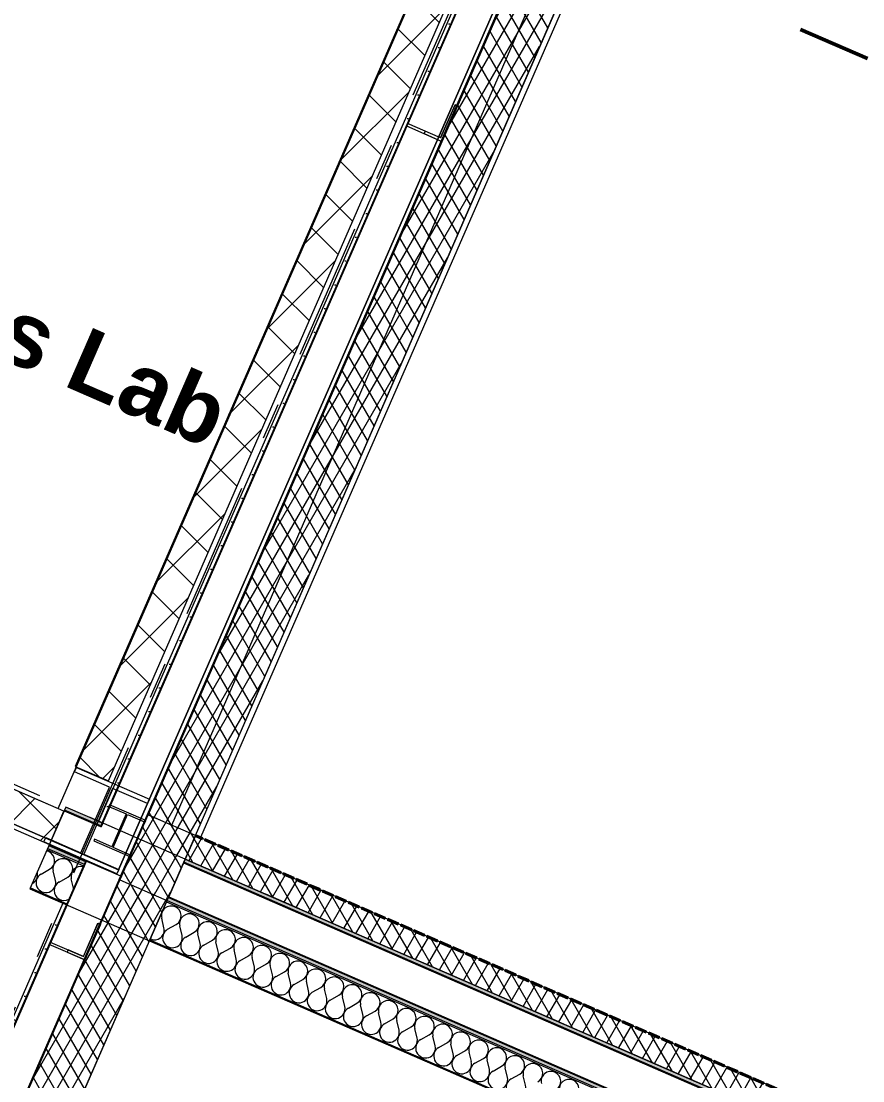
# Model space of a CAD drawing. Header units: millimetres. Extents: x -50172 to 312111, y -142074 to 4572.
# Drawn here: x -4724 to -1473, y -47311 to -43215 of the extents above; entities that cross this region are included whole.
import ezdxf
from ezdxf.enums import TextEntityAlignment as Align

# ---------------------------------------------------------------- set-up
doc = ezdxf.new("R2010")
doc.units = ezdxf.units.MM
doc.header["$MEASUREMENT"] = 0
for name, pattern in [('Dashed', [564.444447, 282.222223, -282.222223]), ('Dot & Dashed', [670.277762, 352.777767, -176.388884, 0, -141.111112]), ('Double Dashed', [1093.611073, 529.166651, -211.666656, 141.111112, -211.666656]), ('Hidden Line', [55, 45, -10])]:
    doc.linetypes.add(name, pattern=pattern)
for name, color, linetype in [('A-20-M_Floor_Slab', 7, 'Continuous'), ('A-25-M_Curtain_Wall', 7, 'Continuous'), ('A-25-M_Wall_Ext', 7, 'Continuous'), ('A-25-M_Wall_Int', 7, 'Continuous'), ('COLUMN.IFC Import', 7, 'Continuous'), ('New_A-15-MG_Structural_Grid_Phase_2', 7, 'Continuous'), ('New_A-20-M_Floor_Slab', 7, 'Continuous'), ('New_A-25-M_Wall_Ext', 7, 'Continuous'), ('New_A-25-M_Wall_Int', 7, 'Continuous'), ('New_A-35-M_FFE-Zone', 7, 'Continuous')]:
    doc.layers.add(name, color=color, linetype=linetype)
for name, color, linetype, lineweight, true_color in [('A-20-M_Floor_Slab_Pen_No__107', 7, 'Continuous', 15, 0xa6a6a6), ('A-25-M_Curtain_Wall_Pen_No__69', 7, 'Continuous', 20, 0x606060), ('A-25-M_Wall_Int_Pen_No__107', 7, 'Continuous', 15, 0xa6a6a6), ('New_A-15-MG_Structural_Grid_Phase_2_Pen_No__222', 7, 'Continuous', 13, 0x65af33), ('New_A-25-M_Wall_Ext_Pen_No__107', 7, 'Continuous', 15, 0xa6a6a6), ('New_A-25-M_Wall_Int_Pen_No__107', 7, 'Continuous', 15, 0xa6a6a6), ('New_A-35-M_FFE-Zone_Pen_No__74', 7, 'Continuous', 20, 0x606060)]:
    doc.layers.add(name, color=color, linetype=linetype, lineweight=lineweight, true_color=true_color)
for name, color, linetype, lineweight in [('A-20-M_Floor_Slab_Pen_No__193', 7, 'Continuous', 18), ('A-20-M_Floor_Slab_Pen_No__195', 7, 'Continuous', 35), ('A-20-M_Floor_Slab_Pen_No__4', 7, 'Continuous', 20), ('A-20-M_Floor_Slab_Pen_No__89', 8, 'Continuous', 20), ('A-25-M_Curtain_Wall_Pen_No__90', 8, 'Continuous', 20), ('A-25-M_Wall_Ext_Pen_No__87', 8, 'Continuous', 20), ('A-25-M_Wall_Int_Pen_No__1', 7, 'Continuous', 13), ('COLUMN.IFC Import_Pen_No__2', 8, 'Continuous', 15), ('New_A-20-M_Floor_Slab_Pen_No__89', 8, 'Continuous', 20), ('New_A-20-M_Roof_Accessory_Pen_No__156', 5, 'Continuous', 50), ('New_A-25-M_Wall_Ext_Pen_No__1', 7, 'Continuous', 13), ('New_A-25-M_Wall_Int_Pen_No__1', 7, 'Continuous', 13), ('New_ArchiCAD Zone Stamps_Pen_No__9', 7, 'Continuous', 13)]:
    doc.layers.add(name, color=color, linetype=linetype, lineweight=lineweight)
doc.styles.add('GENERATED_STYLE_1', font='')
doc.styles.add('GENERATED_STYLE_3', font='')
doc.styles.add('GENERATED_STYLE_4', font='')
doc.styles.get('GENERATED_STYLE_1').set_extended_font_data('Arial', bold=True)
doc.styles.get('GENERATED_STYLE_3').set_extended_font_data('Arial')
doc.styles.get('GENERATED_STYLE_4').set_extended_font_data('Swis721 BT')
pattern_1 = [(0, (0, 0), (0, 173.2051), [0, -100]), (0, (50, 86.6), (0, 173.2051), [0, -100])]
pattern_2 = [(66.4404, (0, 0), (-158.76755, 69.2305), [0, -100]), (66.4404, (-59.4, 80.45), (-158.76755, 69.2305), [0, -100])]
pattern_3 = [(60, (0, 0), (-43.30127, 25), []), (120, (0, 0), (43.30127, 25), [])]
pattern_4 = [(45, (0, 0), (-91.92388, 91.92388), []), (135, (0, 0), (91.92388, 91.92388), [])]

# ---------------------------------------------------------------- blocks, each defined once
blk = doc.blocks.new('Renewable Energy Systems Lab_INB 4101_5_1', base_point=(-6857.6, -44546.4))
at = {"layer": 'New_A-35-M_FFE-Zone_Pen_No__74', "linetype": 'Continuous'}
for p, q in [((-4581.4, -46259.1), (-3168.1, -43018.1)), ((-11453.4, -43262.6), (-4581.4, -46259.1))]:
    blk.add_line(p, q, dxfattribs=at)
at = {"layer": 'New_ArchiCAD Zone Stamps_Pen_No__9'}
for tag, height, style, p in [('ROOM_NAME', 250, 'GENERATED_STYLE_1', (-8808.7, -42499.1)), ('zoneNameLine2', 250, 'GENERATED_STYLE_1', (-8997.1, -42931.3)), ('ROOM_NUMBER', 200, 'GENERATED_STYLE_3', (-9185.5, -43352)), ('measuredAreaCode', 200, 'GENERATED_STYLE_3', (-9342.6, -43712.1)), ('DUMMY_649', 200, 'GENERATED_STYLE_3', (-9035.2, -43846.1)), ('DUMMY_650', 200, 'GENERATED_STYLE_3', (-8545.8, -44059.5)), ('DUMMY_651', 133.3, 'GENERATED_STYLE_3', (-8266.5, -44166.1))]:
    blk.add_attdef(tag, text='', height=height, rotation=336.4404, dxfattribs=dict(at, style=style)).set_placement(p, align=Align.TOP_LEFT)
blk = doc.blocks.new('Slab_2_1', base_point=(22220.5, -31567.4))
at = {"layer": 'A-20-M_Floor_Slab_Pen_No__89', "linetype": 'Continuous', "flags": 128}
blk.add_lwpolyline([(22220.5, -31567.4), (1807.4, -22666.3), (1702.5, -22906.9), (21875, -31703.1), (12362.1, -53519.2), (-4050.1, -46362.7), (-4155, -46603.2), (12497.8, -53864.7)], close=True, dxfattribs=at)
blk = doc.blocks.new('Slab_3_1', base_point=(-14595.6, -44497.2))
at = {"layer": 'New_A-20-M_Floor_Slab_Pen_No__89', "linetype": 'Continuous', "flags": 128}
blk.add_lwpolyline([(-14595.6, -44497.2), (-12167.2, -38928.1), (-2823.7, -43002.3), (-4347.2, -46496.1), (-7165.6, -45267.1), (-8432.7, -48173), (-5614.3, -49402), (-6924.1, -52405.9), (-11390.4, -50458.4), (-9718.4, -46623.9)], close=True, dxfattribs=at)
blk = doc.blocks.new('Slab_4_1', base_point=(-18497, -42796))
at = {"layer": 'A-20-M_Floor_Slab_Pen_No__89', "linetype": 'Continuous', "flags": 128}
blk.add_lwpolyline([(-18497, -42796), (-18904.1, -43729.6), (-15247.7, -45324), (-14840.6, -44390.4), (-9718.4, -46623.9), (-11390.4, -50458.4), (-6924.1, -52405.9), (-5614.3, -49402), (-8432.7, -48173), (-7165.6, -45267.1), (-4347.2, -46496.1), (-2823.7, -43002.3), (-16068.6, -37226.9)], close=True, dxfattribs=at)
blk = doc.blocks.new('*X82')
at = {"layer": 'New_A-25-M_Wall_Ext_Pen_No__107', "linetype": 'Continuous'}
for p, q in [((-4661, -46506.2), (-4661.4, -46504.5)), ((-4647, -46512.3), (-4613.9, -46493.5)), ((-4591.2, -46536.7), (-4599.9, -46499.6)), ((-4577.2, -46542.8), (-4544.1, -46524)), ((-4521.3, -46567.1), (-4530.1, -46530.1))]:
    blk.add_line(p, q, dxfattribs=at)
for centre, start, end in [((-4632.7, -46460.4), 66.4404, 79.6121), ((-4632.7, -46460.4), 299.5705, 66.4404), ((-4562.9, -46490.9), 66.4404, 193.3103), ((-4562.9, -46490.9), 299.5705, 66.4404), ((-4493, -46521.3), 77.6593, 193.3103), ((-4698.1, -46515), 296.9859, 13.3103), ((-4628.2, -46545.5), 119.5705, 13.3103), ((-4558.4, -46575.9), 119.5705, 300.0934), ((-4558.4, -46575.9), 12.7874, 13.3103)]:
    blk.add_arc(centre, 38.1, start, end, dxfattribs=at)
blk = doc.blocks.new('*X83')
at = {"layer": 'New_A-25-M_Wall_Ext_Pen_No__107', "linetype": 'Continuous'}
for p, q in [((-4172.1, -46719.4), (-4180.9, -46682.3)), ((-4158.1, -46725.5), (-4125, -46706.7)), ((-4102.3, -46749.9), (-4111, -46712.8)), ((-4088.3, -46756), (-4055.2, -46737.2)), ((-4032.4, -46780.3), (-4041.2, -46743.3)), ((-4018.5, -46786.4), (-3985.3, -46767.6)), ((-3962.6, -46810.8), (-3971.4, -46773.7)), ((-3948.6, -46816.9), (-3915.5, -46798.1)), ((-3892.8, -46841.2), (-3901.5, -46804.2)), ((-3878.8, -46847.3), (-3845.7, -46828.5)), ((-3822.9, -46871.7), (-3831.7, -46834.6)), ((-3809, -46877.8), (-3775.8, -46859)), ((-3753.1, -46902.1), (-3761.8, -46865.1)), ((-3739.1, -46908.2), (-3706, -46889.4)), ((-3683.2, -46932.6), (-3692, -46895.5)), ((-3669.3, -46938.7), (-3636.1, -46919.9)), ((-3613.4, -46963), (-3622.2, -46926)), ((-3599.4, -46969.1), (-3566.3, -46950.3)), ((-3543.6, -46993.5), (-3552.3, -46956.4)), ((-3529.6, -46999.6), (-3496.5, -46980.8)), ((-3473.7, -47024), (-3482.5, -46986.9)), ((-3459.8, -47030), (-3426.6, -47011.2)), ((-3403.9, -47054.4), (-3412.7, -47017.3)), ((-3389.9, -47060.5), (-3356.8, -47041.7)), ((-3334, -47084.9), (-3342.8, -47047.8)), ((-3320.1, -47091), (-3286.9, -47072.2)), ((-3264.2, -47115.3), (-3273, -47078.2)), ((-3250.2, -47121.4), (-3217.1, -47102.6)), ((-3194.4, -47145.8), (-3203.1, -47108.7)), ((-3180.4, -47151.9), (-3147.3, -47133.1)), ((-3124.5, -47176.2), (-3133.3, -47139.1)), ((-3110.6, -47182.3), (-3077.4, -47163.5)), ((-3054.7, -47206.7), (-3063.5, -47169.6)), ((-3040.7, -47212.8), (-3007.6, -47194)), ((-2984.8, -47237.1), (-2993.6, -47200.1)), ((-2970.9, -47243.2), (-2937.7, -47224.4)), ((-2915, -47267.6), (-2923.8, -47230.5)), ((-2901, -47273.7), (-2867.9, -47254.9)), ((-2845.2, -47298), (-2853.9, -47261)), ((-2831.2, -47304.1), (-2798.1, -47285.3)), ((-2775.3, -47328.5), (-2784.1, -47291.4))]:
    blk.add_line(p, q, dxfattribs=at)
for centre, start, end in [((-4143.8, -46673.6), 66.4404, 193.3103), ((-4143.8, -46673.6), 299.5705, 66.4404), ((-4213.7, -46643.1), 329.6291, 343.2517), ((-4074, -46704), 66.4404, 193.3103), ((-4074, -46704), 299.5705, 66.4404), ((-4209.2, -46728.2), 246.036, 13.3103), ((-4139.3, -46758.6), 119.5705, 13.3103), ((-4004.1, -46734.5), 66.4404, 193.3103), ((-4004.1, -46734.5), 299.5705, 66.4404), ((-3934.3, -46764.9), 66.4404, 193.3103), ((-3934.3, -46764.9), 299.5705, 66.4404), ((-4069.5, -46789.1), 119.5705, 13.3103), ((-3864.5, -46795.4), 66.4404, 193.3103), ((-3864.5, -46795.4), 299.5705, 66.4404), ((-3999.7, -46819.5), 119.5705, 13.3103), ((-3794.6, -46825.8), 66.4404, 193.3103), ((-3794.6, -46825.8), 299.5705, 66.4404), ((-3929.8, -46850), 119.5705, 13.3103), ((-3860, -46880.5), 119.5705, 13.3103), ((-3724.8, -46856.3), 66.4404, 193.3103), ((-3724.8, -46856.3), 299.5705, 66.4404), ((-3654.9, -46886.7), 66.4404, 193.3103), ((-3654.9, -46886.7), 299.5705, 66.4404), ((-3790.2, -46910.9), 119.5705, 13.3103), ((-3585.1, -46917.2), 66.4404, 193.3103), ((-3585.1, -46917.2), 299.5705, 66.4404), ((-3720.3, -46941.4), 119.5705, 13.3103), ((-3515.3, -46947.7), 66.4404, 193.3103), ((-3515.3, -46947.7), 299.5705, 66.4404), ((-3650.5, -46971.8), 119.5705, 13.3103), ((-3580.6, -47002.3), 119.5705, 13.3103), ((-3445.4, -46978.1), 66.4404, 193.3103), ((-3445.4, -46978.1), 299.5705, 66.4404), ((-3375.6, -47008.6), 66.4404, 193.3103), ((-3375.6, -47008.6), 299.5705, 66.4404), ((-3510.8, -47032.7), 119.5705, 13.3103), ((-3305.7, -47039), 66.4404, 193.3103), ((-3305.7, -47039), 299.5705, 66.4404), ((-3441, -47063.2), 119.5705, 13.3103), ((-3235.9, -47069.5), 66.4404, 193.3103), ((-3235.9, -47069.5), 299.5705, 66.4404), ((-3371.1, -47093.6), 119.5705, 13.3103), ((-3301.3, -47124.1), 119.5705, 13.3103), ((-3166.1, -47099.9), 66.4404, 193.3103), ((-3166.1, -47099.9), 299.5705, 66.4404), ((-3096.2, -47130.4), 66.4404, 193.3103), ((-3096.2, -47130.4), 299.5705, 66.4404), ((-3231.4, -47154.5), 119.5705, 13.3103), ((-3026.4, -47160.8), 66.4404, 193.3103), ((-3026.4, -47160.8), 299.5705, 66.4404), ((-3161.6, -47185), 119.5705, 13.3103), ((-3091.8, -47215.4), 119.5705, 13.3103), ((-2956.5, -47191.3), 66.4404, 193.3103), ((-2956.5, -47191.3), 299.5705, 66.4404), ((-3021.9, -47245.9), 119.5705, 13.3103), ((-2886.7, -47221.7), 66.4404, 193.3103), ((-2886.7, -47221.7), 299.5705, 66.4404), ((-2816.9, -47252.2), 66.4404, 193.3103), ((-2816.9, -47252.2), 299.5705, 66.4404), ((-2952.1, -47276.4), 119.5705, 13.3103), ((-2747, -47282.6), 66.4404, 193.3103), ((-2747, -47282.6), 299.5705, 66.4404), ((-2882.2, -47306.8), 119.5705, 13.3103), ((-2812.4, -47337.3), 119.5705, 13.3103), ((-2677.2, -47313.1), 66.4404, 193.3103), ((-2677.2, -47313.1), 299.5705, 66.4404), ((-2607.3, -47343.6), 66.4404, 193.3103), ((-2607.3, -47343.6), 299.5705, 66.4404)]:
    blk.add_arc(centre, 38.1, start, end, dxfattribs=at)
blk = doc.blocks.new('Wall_4_1', base_point=(-4551.8, -46253.1))
at = {"layer": 'New_A-25-M_Wall_Ext_Pen_No__107', "linetype": 'Continuous', "lineweight": 0, "true_color": 0x535353}
for points in [[(-4415.9, -46325.9), (-4556.8, -46264.5), (-4557.9, -46267.3), (-4417.1, -46328.7)], [(-4408.2, -46315.7), (-4410.9, -46314.5), (-4415.9, -46325.9), (-4413.2, -46327.1)], [(-4413.2, -46327.1), (-4415.9, -46325.9), (-4417.1, -46328.7), (-4414.4, -46329.9)], [(-4474.7, -46460.7), (-4615.5, -46399.3), (-4616.7, -46402), (-4475.9, -46463.4)], [(-4279.6, -46388.6), (-4282.4, -46387.4), (-4339.9, -46519.4), (-4337.2, -46520.6)], [(-4278.4, -46385.9), (-4281.2, -46384.7), (-4282.4, -46387.4), (-4279.6, -46388.6)], [(-4273.4, -46374.4), (-4276.2, -46373.2), (-4281.2, -46384.7), (-4278.4, -46385.9)], [(-4480.3, -46481.1), (-4483.1, -46479.9), (-4547, -46626.6), (-4544.3, -46627.8)], [(-4477.9, -46475.6), (-4480.7, -46474.4), (-4483.1, -46479.9), (-4480.3, -46481.1)], [(-4473.1, -46464.6), (-4475.9, -46463.4), (-4480.7, -46474.4), (-4477.9, -46475.6)], [(-4471.9, -46461.9), (-4474.7, -46460.7), (-4475.9, -46463.4), (-4473.1, -46464.6)], [(-4096.3, -46468.6), (1097.9, -48733.5), (1099.1, -48730.7), (-4095.1, -46465.8)], [(-4338.4, -46523.4), (-4341.1, -46522.2), (-4345.9, -46533.2), (-4343.2, -46534.4)], [(-4337.2, -46520.6), (-4339.9, -46519.4), (-4341.1, -46522.2), (-4338.4, -46523.4)], [(-4345.6, -46539.9), (-4348.3, -46538.7), (-4412.3, -46685.4), (-4409.5, -46686.6)], [(-4343.2, -46534.4), (-4345.9, -46533.2), (-4348.3, -46538.7), (-4345.6, -46539.9)], [(-4155, -46603.3), (1039.1, -48868.2), (1040.3, -48865.5), (-4153.8, -46600.6)], [(-4544.3, -46627.8), (-4547, -46626.6), (-4548.8, -46630.7), (-4546.1, -46631.9)], [(-4409.5, -46686.6), (-4412.3, -46685.4), (-4414.1, -46689.5), (-4411.3, -46690.7)]]:
    blk.add_hatch(color=251, dxfattribs=at).paths.add_polyline_path(points)
at = {"layer": 'New_A-25-M_Wall_Ext_Pen_No__107', "linetype": 'Continuous'}
for points in [[(-4410.9, -46314.5), (-4551.8, -46253.1), (-4556.8, -46264.5), (-4415.9, -46325.9)], [(-4475.9, -46463.4), (-4616.7, -46402), (-4621.5, -46413), (-4480.7, -46474.4)], [(-4279.2, -46388.8), (-4279.6, -46388.6), (-4337.2, -46520.6), (-4336.7, -46520.8)], [(-4278, -46386.1), (-4278.4, -46385.9), (-4279.6, -46388.6), (-4279.2, -46388.8)], [(-4273, -46374.6), (-4273.4, -46374.4), (-4278.4, -46385.9), (-4278, -46386.1)], [(-4096.3, -46468.6), (-4096.9, -46468.3), (-4154.5, -46600.3), (-4153.8, -46600.6)], [(-4095.1, -46465.8), (-4095.7, -46465.6), (-4096.9, -46468.3), (-4096.3, -46468.6)], [(-4090.1, -46454.4), (-4090.7, -46454.1), (-4095.7, -46465.6), (-4095.1, -46465.8)], [(-4095.1, -46465.8), (1099.1, -48730.7), (1104.1, -48719.3), (-4090.1, -46454.4)], [(-4337.9, -46523.6), (-4338.4, -46523.4), (-4343.2, -46534.4), (-4342.7, -46534.6)], [(-4336.7, -46520.8), (-4337.2, -46520.6), (-4338.4, -46523.4), (-4337.9, -46523.6)], [(-4345.1, -46540.1), (-4345.6, -46539.9), (-4409.5, -46686.6), (-4409.1, -46686.8)], [(-4342.7, -46534.6), (-4343.2, -46534.4), (-4345.6, -46539.9), (-4345.1, -46540.1)], [(-4155, -46603.3), (-4155.7, -46603), (-4160.5, -46614), (-4159.8, -46614.3)], [(-4159.8, -46614.3), (1034.3, -48879.2), (1039.1, -48868.2), (-4155, -46603.3)], [(-4153.8, -46600.6), (-4154.5, -46600.3), (-4155.7, -46603), (-4155, -46603.3)], [(-4162.2, -46619.8), (-4162.9, -46619.5), (-4226.8, -46766.2), (-4226.2, -46766.5)], [(-4159.8, -46614.3), (-4160.5, -46614), (-4162.9, -46619.5), (-4162.2, -46619.8)], [(-4409.1, -46686.8), (-4409.5, -46686.6), (-4411.3, -46690.7), (-4410.9, -46690.9)], [(-4226.2, -46766.5), (-4226.8, -46766.2), (-4228.6, -46770.3), (-4228, -46770.6)]]:
    blk.add_hatch(color=256, dxfattribs=at).paths.add_polyline_path(points)
h = blk.add_hatch(dxfattribs=at)
h.set_pattern_fill('Batt_Insulation_0001', color=256, style=0, pattern_type=2)
h.set_pattern_definition(pattern_3)
h.paths.add_polyline_path([(-4096.9, -46468.3), (-4279.2, -46388.8), (-4336.7, -46520.8), (-4154.5, -46600.3)])
h = blk.add_hatch(dxfattribs=at)
h.set_pattern_fill('Batt_Insulation_0001', color=256, style=0, pattern_type=2)
h.set_pattern_definition(pattern_3)
h.paths.add_polyline_path([(-4095.7, -46465.6), (-4278, -46386.1), (-4279.2, -46388.8), (-4096.9, -46468.3)])
h = blk.add_hatch(dxfattribs=at)
h.set_pattern_fill('Batt_Insulation_0001', color=256, style=0, pattern_type=2)
h.set_pattern_definition(pattern_3)
h.paths.add_polyline_path([(-4090.7, -46454.1), (-4273, -46374.6), (-4278, -46386.1), (-4095.7, -46465.6)])
h = blk.add_hatch(dxfattribs=at)
h.set_pattern_fill('Batt_Insulation_0001', color=256, style=0, pattern_type=2)
h.set_pattern_definition(pattern_3)
h.paths.add_polyline_path([(-4155.7, -46603), (-4337.9, -46523.6), (-4342.7, -46534.6), (-4160.5, -46614)])
h = blk.add_hatch(dxfattribs=at)
h.set_pattern_fill('Batt_Insulation_0001', color=256, style=0, pattern_type=2)
h.set_pattern_definition(pattern_3)
h.paths.add_polyline_path([(-4154.5, -46600.3), (-4336.7, -46520.8), (-4337.9, -46523.6), (-4155.7, -46603)])
h = blk.add_hatch(dxfattribs=at)
h.set_pattern_fill('Plaster_0001', color=256, style=0, pattern_type=2)
h.set_pattern_definition(pattern_1)
h.paths.add_polyline_path([(-4560.8, -46620.6), (-4687.9, -46565.2), (-4689.7, -46569.3), (-4562.6, -46624.7)])
h = blk.add_hatch(dxfattribs=at)
h.set_pattern_fill('Batt_Insulation_0001', color=256, style=0, pattern_type=2)
h.set_pattern_definition(pattern_3)
h.paths.add_polyline_path([(-4162.9, -46619.5), (-4345.1, -46540.1), (-4409.1, -46686.8), (-4226.8, -46766.2)])
h = blk.add_hatch(dxfattribs=at)
h.set_pattern_fill('Batt_Insulation_0001', color=256, style=0, pattern_type=2)
h.set_pattern_definition(pattern_3)
h.paths.add_polyline_path([(-4160.5, -46614), (-4342.7, -46534.6), (-4345.1, -46540.1), (-4162.9, -46619.5)])
h = blk.add_hatch(dxfattribs=at)
h.set_pattern_fill('Plaster_0001', color=256, style=0, pattern_type=2)
h.set_pattern_definition(pattern_2)
h.paths.add_polyline_path([(-4547, -46626.6), (-4560.8, -46620.6), (-4562.6, -46624.7), (-4548.8, -46630.7)])
h = blk.add_hatch(dxfattribs=at)
h.set_pattern_fill('Batt_Insulation_0001', color=256, style=0, pattern_type=2)
h.set_pattern_definition(pattern_3)
h.paths.add_polyline_path([(-4226.8, -46766.2), (-4409.1, -46686.8), (-4410.9, -46690.9), (-4228.6, -46770.3)])
h = blk.add_hatch(dxfattribs=at)
h.set_pattern_fill('Plaster_0001', color=256, style=0, pattern_type=2)
h.set_pattern_definition(pattern_1)
h.paths.add_polyline_path([(-4228, -46770.6), (966.2, -49035.5), (968, -49031.4), (-4226.2, -46766.5)])
at = {"layer": 'New_A-25-M_Wall_Ext_Pen_No__1', "linetype": 'Continuous'}
for p, q in [((-4557.9, -46267.3), (-4417.1, -46328.7)), ((-4415.9, -46325.9), (-4556.8, -46264.5)), ((-4410.9, -46314.5), (-4415.9, -46325.9)), ((-4408.2, -46315.7), (-4413.2, -46327.1)), ((-4417.1, -46328.7), (-4414.4, -46329.9)), ((-4413.2, -46327.1), (-4414.4, -46329.9)), ((-4616.7, -46402), (-4475.9, -46463.4)), ((-4615.5, -46399.3), (-4471.9, -46461.9)), ((-4282.4, -46387.4), (-4339.9, -46519.4)), ((-4279.6, -46388.6), (-4337.2, -46520.6)), ((-4279.2, -46388.8), (-4336.7, -46520.8)), ((-4281.2, -46384.7), (-4282.4, -46387.4)), ((-4276.2, -46373.2), (-4281.2, -46384.7)), ((-4278.4, -46385.9), (-4279.6, -46388.6)), ((-4278, -46386.1), (-4279.2, -46388.8)), ((-4273.4, -46374.4), (-4278.4, -46385.9)), ((-4273, -46374.6), (-4278, -46386.1)), ((-4623.9, -46418.5), (-4483.1, -46479.9)), ((-4621.5, -46413), (-4480.7, -46474.4)), ((-4483.1, -46479.9), (-4547, -46626.6)), ((-4480.3, -46481.1), (-4544.3, -46627.8)), ((-4480.7, -46474.4), (-4483.1, -46479.9)), ((-4475.9, -46463.4), (-4480.7, -46474.4)), ((-4477.9, -46475.6), (-4480.3, -46481.1)), ((-4473.1, -46464.6), (-4477.9, -46475.6)), ((-4471.9, -46461.9), (-4473.1, -46464.6)), ((-4471.9, -46461.9), (-4339.9, -46519.4)), ((-4096.9, -46468.3), (-4154.5, -46600.3)), ((-4153.8, -46600.6), (-4096.3, -46468.6)), ((-4095.7, -46465.6), (-4096.9, -46468.3)), ((-4096.3, -46468.6), (-4095.1, -46465.8)), ((-4096.3, -46468.6), (1097.9, -48733.5)), ((-4090.7, -46454.1), (-4095.7, -46465.6)), ((-4095.1, -46465.8), (-4090.1, -46454.4)), ((1099.1, -48730.7), (-4095.1, -46465.8)), ((-4341.1, -46522.2), (-4345.9, -46533.2)), ((-4338.4, -46523.4), (-4343.2, -46534.4)), ((-4337.9, -46523.6), (-4342.7, -46534.6)), ((-4341.1, -46522.2), (-4338.4, -46523.4)), ((-4337.2, -46520.6), (-4338.4, -46523.4)), ((-4338.4, -46523.4), (-4337.9, -46523.6)), ((-4336.7, -46520.8), (-4337.9, -46523.6)), ((-4687.9, -46565.2), (-4547, -46626.6)), ((-4348.3, -46538.7), (-4412.3, -46685.4)), ((-4345.6, -46539.9), (-4409.5, -46686.6)), ((-4345.1, -46540.1), (-4409.1, -46686.8)), ((-4345.9, -46533.2), (-4348.3, -46538.7)), ((-4343.2, -46534.4), (-4345.6, -46539.9)), ((-4342.7, -46534.6), (-4345.1, -46540.1)), ((-4342.7, -46534.6), (-4160.5, -46614)), ((-4155.7, -46603), (-4160.5, -46614)), ((-4159.8, -46614.3), (-4155, -46603.3)), ((-4154.5, -46600.3), (-4155.7, -46603)), ((-4155, -46603.3), (-4153.8, -46600.6)), ((-4155, -46603.3), (1039.1, -48868.2)), ((-4153.8, -46600.6), (1040.3, -48865.5)), ((-4560.8, -46620.6), (-4562.6, -46624.7)), ((-4547, -46626.6), (-4548.8, -46630.7)), ((-4544.3, -46627.8), (-4546.1, -46631.9)), ((-4162.9, -46619.5), (-4226.8, -46766.2)), ((-4226.2, -46766.5), (-4162.2, -46619.8)), ((-4160.5, -46614), (-4162.9, -46619.5)), ((-4162.2, -46619.8), (-4159.8, -46614.3)), ((-4162.2, -46619.8), (1031.9, -48884.7)), ((-4159.8, -46614.3), (1034.3, -48879.2)), ((-4412.3, -46685.4), (-4414.1, -46689.5)), ((-4409.5, -46686.6), (-4411.3, -46690.7)), ((-4409.1, -46686.8), (-4410.9, -46690.9)), ((-4226.8, -46766.2), (-4228.6, -46770.3)), ((-4228, -46770.6), (-4226.2, -46766.5)), ((-4226.2, -46766.5), (968, -49031.4))]:
    blk.add_line(p, q, dxfattribs=at)
at = {"layer": 'New_A-25-M_Wall_Ext_Pen_No__1', "linetype": 'Continuous', "flags": 128}
for points in [[(-4551.8, -46253.1), (-4689.7, -46569.3)], [(-4410.9, -46314.5), (-4551.8, -46253.1)], [(1104.1, -48719.3), (-4090.1, -46454.4)], [(-4689.7, -46569.3), (-4562.6, -46624.7)], [(-4228, -46770.6), (966.2, -49035.5)]]:
    blk.add_lwpolyline(points, dxfattribs=at)
at = {"layer": 'New_A-25-M_Wall_Ext', "color": 250, "lineweight": 50, "true_color": 0x2a2a2a}
for name in ['*X82', '*X83']:
    blk.add_blockref(name, (0, 0), dxfattribs=at)
blk = doc.blocks.new('Wall_25_1', base_point=(-4562.6, -46624.7))
at = {"layer": 'New_A-25-M_Wall_Ext_Pen_No__107', "linetype": 'Continuous'}
h = blk.add_hatch(dxfattribs=at)
h.set_pattern_fill('Batt_Insulation_0001', color=256, style=0, pattern_type=2)
h.set_pattern_definition(pattern_3)
h.paths.add_polyline_path([(-4090.7, -46454.1), (-2520.6, -42853.2), (-2782.3, -42956), (-4273, -46374.6)])
for points in [[(-4090.1, -46454.4), (-2519.7, -42852.9), (-2520.6, -42853.2), (-4090.7, -46454.1)], [(-4273, -46374.6), (-2782.3, -42956), (-2782.9, -42956.3), (-4273.4, -46374.4)]]:
    blk.add_hatch(color=256, dxfattribs=at).paths.add_polyline_path(points)
at = {"layer": 'New_A-25-M_Wall_Ext_Pen_No__107', "linetype": 'Continuous', "lineweight": 0, "true_color": 0x535353}
for points in [[(-4273.4, -46374.4), (-2782.9, -42956.3), (-2786.9, -42957.8), (-4276.2, -46373.2)], [(-4408.2, -46315.7), (-2976.4, -43032.3), (-2980.4, -43033.8), (-4410.9, -46314.5)]]:
    blk.add_hatch(color=251, dxfattribs=at).paths.add_polyline_path(points)
at = {"layer": 'New_A-25-M_Wall_Ext_Pen_No__107', "linetype": 'Continuous'}
h = blk.add_hatch(dxfattribs=at)
h.set_pattern_fill('Plaster_0001', color=256, style=0, pattern_type=2)
h.set_pattern_definition(pattern_2)
h.paths.add_polyline_path([(-4410.9, -46314.5), (-2980.4, -43033.8), (-3000.1, -43041.6), (-4424.7, -46308.5)])
at = {"layer": 'New_A-25-M_Wall_Ext_Pen_No__1', "linetype": 'Continuous'}
for p, q in [((-4090.7, -46454.1), (-2520.6, -42853.2)), ((-4276.2, -46373.2), (-2786.9, -42957.8)), ((-4273.4, -46374.4), (-2782.9, -42956.3)), ((-4273, -46374.6), (-2782.3, -42956)), ((-4410.9, -46314.5), (-2980.4, -43033.8)), ((-4408.2, -46315.7), (-2976.4, -43032.3)), ((-4424.7, -46308.5), (-4410.9, -46314.5))]:
    blk.add_line(p, q, dxfattribs=at)
at = {"layer": 'New_A-25-M_Wall_Ext_Pen_No__1', "linetype": 'Continuous', "flags": 128}
for points in [[(-4090.1, -46454.4), (-2519.7, -42852.9)], [(-3000.1, -43041.6), (-4424.7, -46308.5)], [(-4562.6, -46624.7), (-4228, -46770.6)]]:
    blk.add_lwpolyline(points, dxfattribs=at)
blk = doc.blocks.new('Wall_34_1', base_point=(-7107, -45157.8))
at = {"layer": 'New_A-25-M_Wall_Int_Pen_No__107', "linetype": 'Continuous'}
h = blk.add_hatch(dxfattribs=at)
h.set_pattern_fill('Concrete_Block_0001', color=256, style=0, pattern_type=2)
h.set_pattern_definition(pattern_4)
h.paths.add_polyline_path([(-7162.9, -45286.1), (-4614.7, -46397.3), (-4558.7, -46269), (-7120.7, -45151.8)])
at = {"layer": 'New_A-25-M_Wall_Int_Pen_No__1', "linetype": 'Continuous', "flags": 128}
for points in [[(-4558.7, -46269), (-7120.7, -45151.8)], [(-7162.9, -45286.1), (-4614.7, -46397.3)], [(-4614.7, -46397.3), (-4558.7, -46269)]]:
    blk.add_lwpolyline(points, dxfattribs=at)
blk = doc.blocks.new('Wall_52_1', base_point=(-3032, -43044.6))
at = {"layer": 'A-25-M_Wall_Int_Pen_No__107', "linetype": 'Continuous'}
h = blk.add_hatch(dxfattribs=at)
h.set_pattern_fill('Concrete_Block_0001', color=256, style=0, pattern_type=2)
h.set_pattern_definition(pattern_4)
h.paths.add_polyline_path([(-3216.3, -43117), (-4515.3, -46096), (-4387, -46152), (-3032, -43044.6)])
at = {"layer": 'A-25-M_Wall_Int_Pen_No__1', "linetype": 'Continuous', "flags": 128}
for points in [[(-4387, -46152), (-3032, -43044.6)], [(-3216.3, -43117), (-4515.3, -46096)], [(-4515.3, -46096), (-4387, -46152)]]:
    blk.add_lwpolyline(points, dxfattribs=at)
blk = doc.blocks.new('*X143')
at = {"layer": 'A-20-M_Floor_Slab_Pen_No__107', "linetype": 'Continuous'}
for points in [[(-3752.3, -46492.6), (-3902.3, -46427.2), (-3902.3, -46429.3), (-3752.3, -46494.7)], [(-3452.3, -46623.4), (-3602.3, -46558), (-3602.3, -46560.1), (-3452.3, -46625.6)], [(-3152.3, -46754.2), (-3302.3, -46688.8), (-3302.3, -46691), (-3152.3, -46756.4)], [(-2852.3, -46885), (-3002.3, -46819.6), (-3002.3, -46821.8), (-2852.3, -46887.2)], [(-2552.4, -47015.8), (-2702.4, -46950.4), (-2702.4, -46952.6), (-2552.4, -47018)], [(-2359.1, -47100.1), (-2402.4, -47081.2), (-2402.4, -47083.4), (-2364.1, -47100.1)], [(-2364.1, -47100.1), (-2252.4, -47148.8), (-2252.4, -47146.6), (-2359.1, -47100.1)], [(-2015.2, -47250.1), (-2102.4, -47212), (-2102.4, -47214.2), (-2020.2, -47250.1)], [(-2020.2, -47250.1), (-1952.4, -47279.6), (-1952.4, -47277.4), (-2015.2, -47250.1)]]:
    blk.add_hatch(color=256, dxfattribs=at).paths.add_polyline_path(points)
blk = doc.blocks.new('Wall_56_1', base_point=(-4384.7, -46216.8))
at = {"layer": 'A-20-M_Floor_Slab_Pen_No__107', "linetype": 'Continuous'}
h = blk.add_hatch(dxfattribs=at)
h.set_pattern_fill('Batt_Insulation_0001', color=256, style=0, pattern_type=2)
h.set_pattern_definition(pattern_3)
h.paths.add_polyline_path([(12363.1, -53521.9), (-4050.9, -46364.5), (-4090.1, -46454.4), (12413.8, -53650.9)])
at = {"layer": 'A-20-M_Floor_Slab_Pen_No__193', "linetype": 'Continuous', "flags": 128}
for points in [[(-4050.1, -46362.7), (-4050.9, -46364.5)], [(-4050.9, -46364.5), (-4090.1, -46454.4)]]:
    blk.add_lwpolyline(points, dxfattribs=at)
at = {"layer": 'A-20-M_Floor_Slab_Pen_No__195', "linetype": 'Hidden Line'}
blk.add_line((12363.1, -53521.9), (-4050.9, -46364.5), dxfattribs=at)
at = {"layer": 'A-20-M_Floor_Slab_Pen_No__195', "linetype": 'Hidden Line', "flags": 128}
blk.add_lwpolyline([(12362.1, -53519.2), (-4050.1, -46362.7)], dxfattribs=at)
at = {"layer": 'A-20-M_Floor_Slab_Pen_No__4', "linetype": 'Continuous', "flags": 128}
blk.add_lwpolyline([(-4090.1, -46454.4), (12413.8, -53650.9)], dxfattribs=at)
at = {"layer": 'A-20-M_Floor_Slab', "color": 250, "lineweight": 50, "true_color": 0x2a2a2a}
blk.add_blockref('*X143', (0, 0), dxfattribs=at)
blk = doc.blocks.new('Wall_61_1', base_point=(-4233.4, -46282.8))
at = {"layer": 'A-25-M_Wall_Ext_Pen_No__87', "linetype": 'Continuous', "flags": 128}
for points in [[(-4141.8, -46322.7), (-2651.1, -42904.1)], [(-2782.7, -42955.8), (-4233.4, -46282.8)], [(-4233.4, -46282.8), (-4231.6, -46283.6)], [(-4231.6, -46283.6), (-4141.8, -46322.7)]]:
    blk.add_lwpolyline(points, dxfattribs=at)
blk = doc.blocks.new('Discrete Accessory 1100')
at = {"layer": 'COLUMN.IFC Import_Pen_No__2', "linetype": 'Continuous'}
for p, q in [((76.1, 76.2), (-76.1, 76.2)), ((-76.1, 76.2), (-76.1, 69.4)), ((-76.1, 69.4), (-2.9, 69.4)), ((-2.9, 69.4), (-2.9, -69.4)), ((2.9, -69.4), (2.9, 69.4)), ((2.9, 69.4), (76.1, 69.4)), ((76.1, 69.4), (76.1, 76.2)), ((-2.9, -69.4), (-76.1, -69.4)), ((-76.1, -69.4), (-76.1, -76.2)), ((-76.1, -76.2), (76.1, -76.2)), ((76.1, -69.4), (2.9, -69.4)), ((76.1, -76.2), (76.1, -69.4))]:
    blk.add_line(p, q, dxfattribs=at)
blk = doc.blocks.new('Column 139')
at = {"layer": 'COLUMN.IFC Import_Pen_No__2', "linetype": 'Continuous'}
for p, q in [((-153.7, 157.25), (153.7, 157.25)), ((-153.7, 138.55), (-153.7, 157.25)), ((-6, 138.55), (-153.7, 138.55)), ((-6, -138.55), (-6, 138.55)), ((6, 138.55), (6, -138.55)), ((153.7, 138.55), (6, 138.55)), ((153.7, 157.25), (153.7, 138.55)), ((-153.7, -138.55), (-6, -138.55)), ((-153.7, -157.25), (-153.7, -138.55)), ((153.7, -157.25), (-153.7, -157.25)), ((6, -138.55), (153.7, -138.55)), ((153.7, -138.55), (153.7, -157.25))]:
    blk.add_line(p, q, dxfattribs=at)
blk = doc.blocks.new('Column 149')
at = {"layer": 'COLUMN.IFC Import_Pen_No__2', "linetype": 'Continuous'}
for p, q in [((65, -65), (65, 75)), ((65, 75), (75, 75)), ((75, 75), (75, -75)), ((-75, -75), (-75, -65)), ((-75, -65), (65, -65)), ((75, -75), (-75, -75))]:
    blk.add_line(p, q, dxfattribs=at)
blk = doc.blocks.new('Column 127')
at = {"layer": 'COLUMN.IFC Import_Pen_No__2', "linetype": 'Continuous'}
for p, q in [((75, 75), (65, 75)), ((65, 75), (65, -65)), ((75, -75), (75, 75)), ((65, -65), (-75, -65)), ((-75, -65), (-75, -75)), ((-75, -75), (75, -75))]:
    blk.add_line(p, q, dxfattribs=at)
blk = doc.blocks.new('Column 184')
at = {"layer": 'COLUMN.IFC Import_Pen_No__2', "linetype": 'Continuous'}
for p, q in [((27.5, -65), (27.5, 75)), ((27.5, 75), (27.5, 75)), ((27.5, 75), (37.5, 75)), ((37.5, 75), (37.5, -75)), ((-37.5, -65), (-37.5, -65)), ((-37.5, -65), (-37.5, -65)), ((27.5, -65), (-37.5, -65)), ((-37.5, -65), (-37.5, -75)), ((-37.5, -75), (37.5, -75))]:
    blk.add_line(p, q, dxfattribs=at)
blk = doc.blocks.new('Beam_4_1', base_point=(-2782.7, -42955.8))
at = {"layer": 'A-25-M_Curtain_Wall_Pen_No__69', "linetype": 'Dot & Dashed'}
blk.add_line((-2782.7, -42955.8), (-4233.4, -46282.8), dxfattribs=at)
at = {"layer": 'A-25-M_Curtain_Wall_Pen_No__90', "linetype": 'Continuous'}
for p, q in [((-2492.3, -42841.7), (-4031.2, -46371)), ((-2782.7, -42955.8), (-4233.4, -46282.8)), ((-4233.4, -46282.8), (-4031.2, -46371))]:
    blk.add_line(p, q, dxfattribs=at)
blk = doc.blocks.new('Wall_69_1', base_point=(-7000.2, -52214.9))
at = {"layer": 'New_A-25-M_Wall_Ext_Pen_No__107', "linetype": 'Continuous'}
h = blk.add_hatch(dxfattribs=at)
h.set_pattern_fill('Plaster_0001', color=256, style=0, pattern_type=2)
h.set_pattern_definition([(66.4404, (0, 0), (-158.76755, 69.2305), [0, -100]), (66.4404, (-59.4, 80.45), (-158.76755, 69.2305), [0, -100])])
h.paths.add_polyline_path([(-6992.4, -52234.7), (-4548.8, -46630.7), (-4562.6, -46624.7), (-7000.2, -52214.9)])
at = {"layer": 'New_A-25-M_Wall_Ext_Pen_No__107', "linetype": 'Continuous', "lineweight": 0, "true_color": 0x535353}
for points in [[(-6990.9, -52238.6), (-4546.1, -46631.9), (-4548.8, -46630.7), (-6992.4, -52234.7)], [(-6914.9, -52432.1), (-4411.3, -46690.7), (-4414.1, -46689.5), (-6916.4, -52428.2)]]:
    blk.add_hatch(color=251, dxfattribs=at).paths.add_polyline_path(points)
at = {"layer": 'New_A-25-M_Wall_Ext_Pen_No__107', "linetype": 'Continuous'}
for points in [[(-6914.6, -52432.8), (-4410.9, -46690.9), (-4411.3, -46690.7), (-6914.9, -52432.1)], [(-6811.5, -52695.4), (-4228, -46770.6), (-4228.6, -46770.3), (-6811.8, -52694.5)]]:
    blk.add_hatch(color=256, dxfattribs=at).paths.add_polyline_path(points)
h = blk.add_hatch(dxfattribs=at)
h.set_pattern_fill('Batt_Insulation_0001', color=256, style=0, pattern_type=2)
h.set_pattern_definition(pattern_3)
h.paths.add_polyline_path([(-6811.8, -52694.5), (-4228.6, -46770.3), (-4410.9, -46690.9), (-6914.6, -52432.8)])
at = {"layer": 'New_A-25-M_Wall_Ext_Pen_No__1', "linetype": 'Continuous'}
for p, q in [((-6992.4, -52234.7), (-4548.8, -46630.7)), ((-6990.9, -52238.6), (-4546.1, -46631.9)), ((-6916.4, -52428.2), (-4414.1, -46689.5)), ((-6914.9, -52432.1), (-4411.3, -46690.7)), ((-6914.6, -52432.8), (-4410.9, -46690.9)), ((-6811.8, -52694.5), (-4228.6, -46770.3))]:
    blk.add_line(p, q, dxfattribs=at)
at = {"layer": 'New_A-25-M_Wall_Ext_Pen_No__1', "linetype": 'Continuous', "flags": 128}
for points in [[(-4562.6, -46624.7), (-7000.2, -52214.9)], [(-6811.5, -52695.4), (-4228, -46770.6)]]:
    blk.add_lwpolyline(points, dxfattribs=at)
blk = doc.blocks.new('Standard grid marker_31')
at = {"layer": 'New_A-15-MG_Structural_Grid_Phase_2_Pen_No__222', "linetype": 'Double Dashed'}
blk.add_line((1316.9, 0), (57054.5, 0), dxfattribs=at)
at = {"layer": 'New_A-15-MG_Structural_Grid_Phase_2_Pen_No__222', "style": 'GENERATED_STYLE_4'}
for tag, p in [('AC_MarkerText_1_0', (-500, 43.4)), ('AC_MarkerText_1_1', (58871.4, 43.4))]:
    blk.add_attdef(tag, text='', height=350, rotation=180, dxfattribs=at).set_placement(p, align=Align.MIDDLE_CENTER)
blk = doc.blocks.new('Standard grid marker_43')
at = {"layer": 'New_A-15-MG_Structural_Grid_Phase_2_Pen_No__222', "linetype": 'Double Dashed'}
blk.add_line((1051.5, 0), (21061.3, 0), dxfattribs=at)
at = {"layer": 'New_A-15-MG_Structural_Grid_Phase_2_Pen_No__222', "style": 'GENERATED_STYLE_4'}
for tag, p in [('AC_MarkerText_1_0', (-500, 41.2)), ('AC_MarkerText_1_1', (22612.8, 41.2))]:
    blk.add_attdef(tag, text='', height=350, rotation=270, dxfattribs=at).set_placement(p, align=Align.MIDDLE_CENTER)

msp = doc.modelspace()

# ---------------------------------------------------------------- linework, layer by layer
at = {"layer": 'New_A-20-M_Roof_Accessory_Pen_No__156', "linetype": 'Dashed', "flags": 128}
msp.add_lwpolyline([(-31204.6, -30387.4), (13968.6, -50085.1)], dxfattribs=at)

# ---------------------------------------------------------------- block references
at = {"layer": 'A-20-M_Floor_Slab', "color": 8, "linetype": 'Continuous', "lineweight": 20}
for name, p in [('Slab_2_1', (22220.5, -31567.4)), ('Slab_4_1', (-18497, -42796))]:
    msp.add_blockref(name, p, dxfattribs=at)
at = {"layer": 'A-20-M_Floor_Slab', "color": 250, "lineweight": 50, "true_color": 0x2a2a2a}
msp.add_blockref('Wall_56_1', (-4384.7, -46216.8), dxfattribs=at)
at = {"layer": 'A-25-M_Curtain_Wall', "color": 8, "lineweight": 20}
msp.add_blockref('Beam_4_1', (-2782.7, -42955.8), dxfattribs=at)
at = {"layer": 'A-25-M_Wall_Ext', "color": 250, "lineweight": 50, "true_color": 0x2a2a2a}
msp.add_blockref('Wall_61_1', (-4233.4, -46282.8), dxfattribs=at)
at = {"layer": 'A-25-M_Wall_Int', "color": 250, "lineweight": 50, "true_color": 0x2a2a2a}
msp.add_blockref('Wall_52_1', (-3032, -43044.6), dxfattribs=at)
at = {"layer": 'COLUMN.IFC Import', "linetype": 'Continuous', "zscale": 1000}
for name, p, rotation in [('Column 127', (-3137.1, -43581.3), 336.4404115839877), ('Column 184', (-3102.6, -43596.3), 336.4404115843529), ('Column 139', (-4432.4, -46305.4), 336.4404115839877), ('Discrete Accessory 1100', (-4342.9, -46344.5), 336.4404115839877), ('Column 149', (-4516.5, -46745.3), 336.4404115839877), ('Column 184', (-4482.2, -46760.2), 336.4404115843529)]:
    msp.add_blockref(name, p, dxfattribs=dict(at, rotation=rotation))
at = {"layer": 'New_A-15-MG_Structural_Grid_Phase_2', "color": 8, "linetype": 'Continuous', "lineweight": 15, "zscale": 1000}
for name, p, rotation in [('Standard grid marker_31', (17283.6, -55774.3), 156.4404115839929), ('Standard grid marker_43', (-7563.3, -53486.5), 66.44041158399143)]:
    msp.add_blockref(name, p, dxfattribs=dict(at, rotation=rotation))
at = {"layer": 'New_A-20-M_Floor_Slab', "color": 8, "linetype": 'Continuous', "lineweight": 20}
msp.add_blockref('Slab_3_1', (-14595.6, -44497.2), dxfattribs=at)
at = {"layer": 'New_A-25-M_Wall_Ext', "color": 250, "lineweight": 50, "true_color": 0x2a2a2a}
for name, p in [('Wall_25_1', (-4562.6, -46624.7)), ('Wall_4_1', (-4551.8, -46253.1)), ('Wall_69_1', (-7000.2, -52214.9))]:
    msp.add_blockref(name, p, dxfattribs=at)
at = {"layer": 'New_A-25-M_Wall_Int', "color": 250, "lineweight": 50, "true_color": 0x2a2a2a}
msp.add_blockref('Wall_34_1', (-7107, -45157.8), dxfattribs=at)
at = {"layer": 'New_A-35-M_FFE-Zone', "linetype": 'Continuous'}
ref = msp.add_blockref('Renewable Energy Systems Lab_INB 4101_5_1', (-6857.6, -44546.4), dxfattribs=at)
ref.add_attrib('ROOM_NAME', 'Renewable Energy Systems Lab', dxfattribs={"layer": 'New_ArchiCAD Zone Stamps_Pen_No__9', "color": 7, "height": 250, "rotation": 336.4404, "style": 'GENERATED_STYLE_1'}).set_placement((-8808.7, -42499.1), align=Align.TOP_LEFT)

doc.saveas('drawing.dxf')
